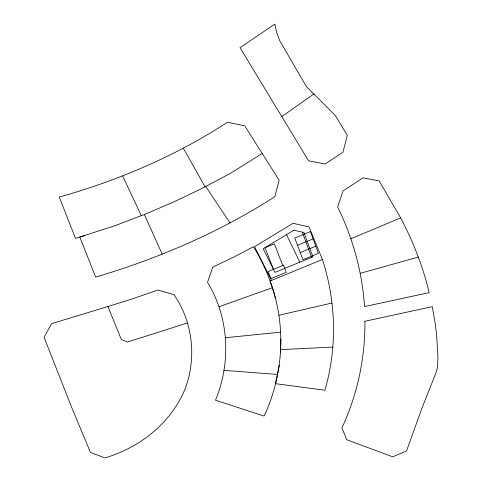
<?xml version="1.0" encoding="UTF-8"?>
<svg xmlns="http://www.w3.org/2000/svg" width="482" height="482" viewBox="0 0 482 482"><rect width="100%" height="100%" fill="white"/><g stroke="black" fill="none" stroke-linecap="round" stroke-linejoin="round"><path stroke-width="0.72" d="M275.632 298.888C270.866 280.518 263.473 262.835 253.418 246.718L234.246 256.84L212.652 267.215L207.537 282.374C229.095 317.349 231.173 362.536 215.484 400.211L264.064 416.044C283.862 374.171 286.392 324.434 270.041 281.024L322.422 259.491L308.98 226.908L293.08 223.299L254.562 246.676L271.547 280.404M280.566 352.077L280.886 338.846M279.259 365.248L275.469 383.654L324.898 390.227C337.358 347.667 336.105 301.587 322.422 259.491M281.831 116.626L240.018 47.682L274.879 24.1L276.517 31.981L279.596 40.452L306.407 86.603L335.4 115.65L347.335 135.37L342.865 152.39L325.067 163.982L308.594 160.825L281.831 116.626L313.788 93.99M262.238 153.487L229.866 173.683L201.856 188.504L173.357 202.133L144.359 214.508L114.903 225.69L79.819 237.048L95.647 277.108C158.566 258.436 219.617 232.252 274.867 196.632L279.126 180.16L244.748 125.844L227.462 122.271C175.828 155.903 118.494 180.382 59.262 197.09L75.451 238.343L84.892 235.529M350.782 238.801L400.632 217.882C413.11 241.512 422.997 266.606 429.191 292.634L364.5 306.57C362.325 272.017 352.812 238.024 337.671 206.935L342.985 190.896L363.042 177.864L379.081 180.822L400.632 217.882M297.521 245.32L313.119 238.897M300.238 252.568L315.776 246.169M218.985 306.757L272.39 287.712M187.347 323.012L127.489 342.015L121.368 339.629L107.938 306.528L51.568 323.651L44.091 337.364L72.041 408.308L90.471 452.423L104.793 457.9C139.557 447.892 171.026 423.088 184.949 389.191C196.939 358.421 192.848 321.741 173.924 294.671L158.012 290.019L131.279 299.22L107.938 306.528M360.132 273.354L418.274 257.069M278.855 315.282L332.05 303.015M225.335 337.749L280.512 332.152M280.626 349.631L332.875 347.064M223.895 370.363L277.554 374.424M205.754 186.462L230.035 222.973M183.281 148.107L205.067 186.823M286.507 234.656L299.81 262.196M122.657 175.9L141.28 215.659M144.359 214.508L162.175 254.02M273.475 269.348L264.986 247.7L274.372 243.832L282.753 265.528M302.292 232.125L311.607 257.346M364.892 321.283C365.32 358.042 357.397 394.583 341.931 427.926L346.757 439.741L392.782 456.84L406.543 450.923L422.383 406.983L436.144 372.417L437.59 366.916L437.909 356.234L436.59 334.809L435.3 324.061L432.282 306.642L364.892 321.283M293.827 230.221L263.202 248.778L274.999 272.402L312.914 256.81L303.949 232.499L293.827 230.221M310.444 231.565L294.785 238.018L302.931 259.762L318.415 253.393L310.444 231.565M283.524 265.208L268.052 271.577L270.86 278.668L286.278 272.336L283.524 265.208"/></g></svg>
